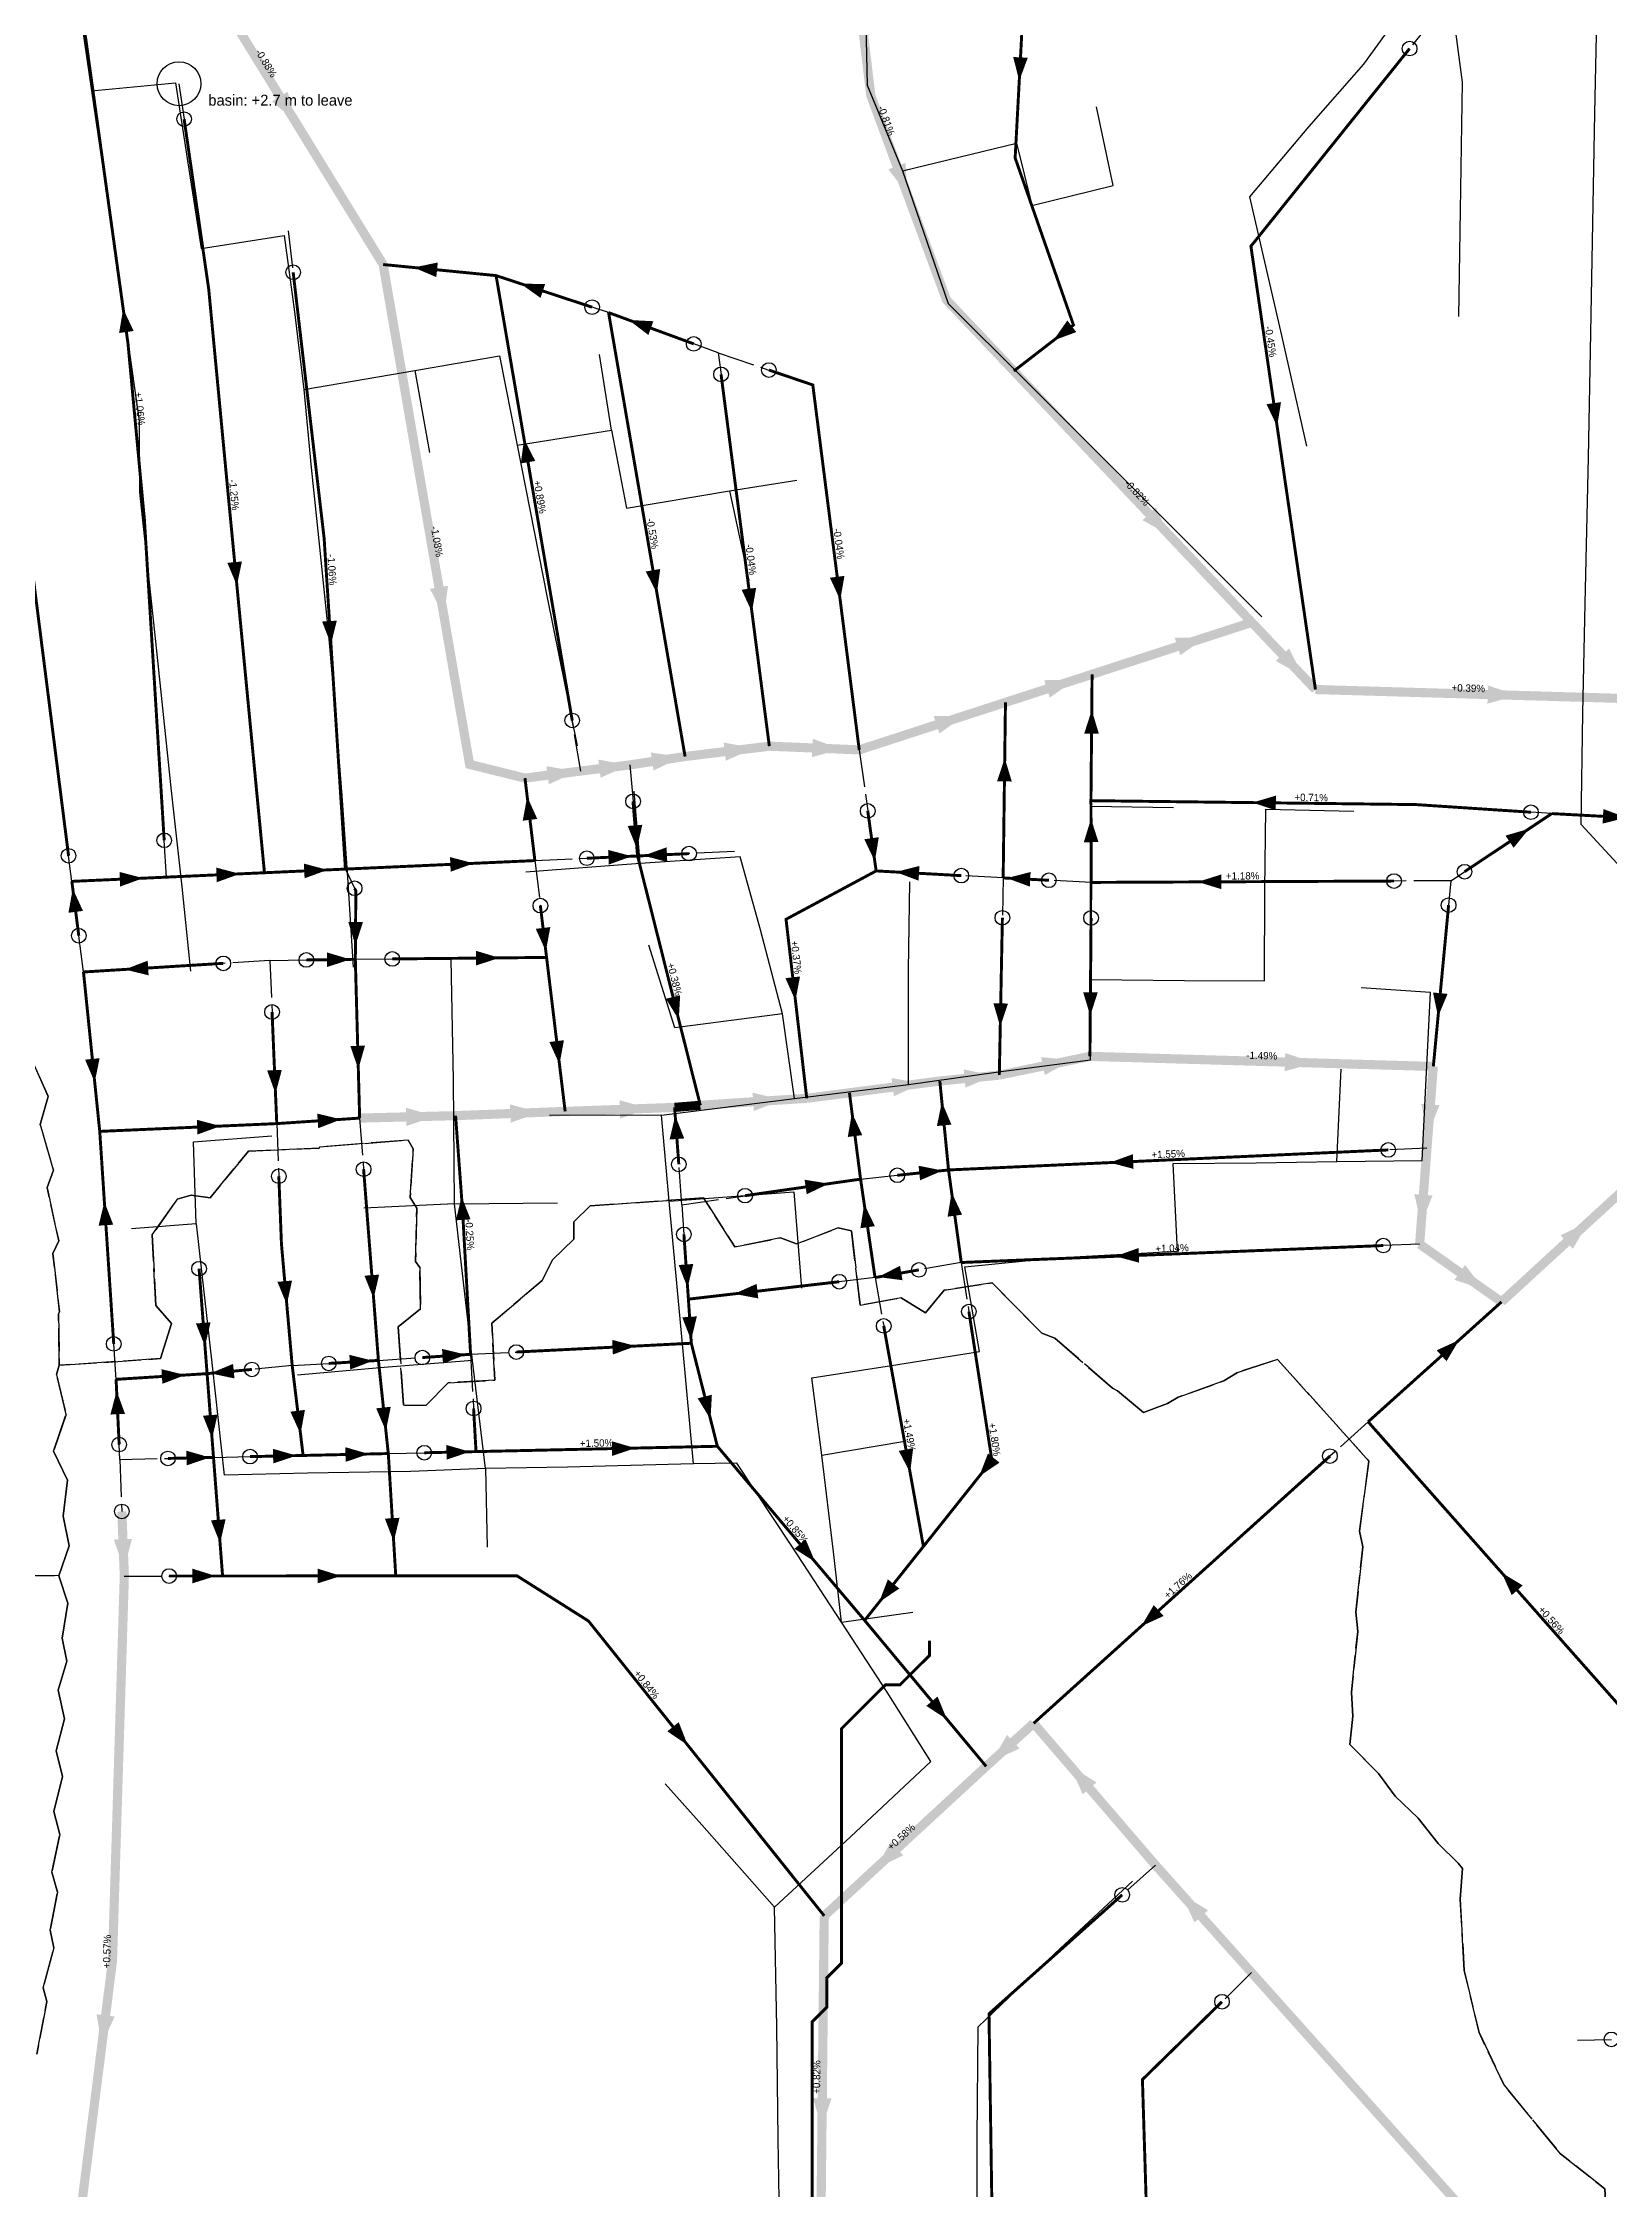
# Model space of a CAD drawing. Header units: metres. Extents: x 442821 to 452274, y 2561971 to 2571293.
# Drawn here: x 450330 to 450757, y 2569287 to 2569873 of the extents above; entities that cross this region are included whole.
import ezdxf
from ezdxf.enums import TextEntityAlignment as Align

# ---------------------------------------------------------------- set-up
doc = ezdxf.new("R2010")
doc.units = ezdxf.units.M
doc.header["$LTSCALE"] = 8
doc.linetypes.add('DASHDOT', pattern=[3.556, 2.54, -0.508, 0, -0.508])
doc.linetypes.add('DASHED', pattern=[1.524, 1.27, -0.254])
for name, color, linetype in [('A_ARROWS', 7, 'Continuous'), ('A_BASINS', 1, 'Continuous'), ('A_BRANCH', 7, 'Continuous'), ('A_BUILT_2006', 252, 'Continuous'), ('A_CATCHMENTS', 7, 'Continuous'), ('A_GRADIENT', 8, 'Continuous'), ('A_HEAD_GAP', 8, 'Continuous'), ('A_HEADS', 8, 'Continuous'), ('A_LATERAL', 7, 'Continuous'), ('A_STREAMS', 5, 'Continuous'), ('A_SUBMAIN', 7, 'Continuous')]:
    doc.layers.add(name, color=color, linetype=linetype)

msp = doc.modelspace()

# ---------------------------------------------------------------- linework, layer by layer
at = {"layer": 'A_ARROWS', "color": 1}
for points in [[(450596.46, 2569863.15), (450594.8, 2569869.65), (450598.79, 2569869.44)], [(450398.84, 2569852.03), (450392.53, 2569857.54), (450396.79, 2569860.16)], [(450565.86, 2569832.32), (450560.74, 2569838.96), (450565.43, 2569840.69)], [(450431.19, 2569812.16), (450437.75, 2569813.53), (450437.36, 2569809.54)], [(450460.35, 2569807.75), (450467.06, 2569807.65), (450465.81, 2569803.85)], [(450351.88, 2569800.89), (450354.74, 2569794.83), (450350.78, 2569794.28)], [(450489.91, 2569797.82), (450496.61, 2569797.49), (450495.23, 2569793.73)], [(450605.74, 2569792.2), (450609.58, 2569797.69), (450612.03, 2569794.53)], [(450666.85, 2569768.77), (450663.95, 2569774.82), (450667.91, 2569775.4)], [(450461.31, 2569765.31), (450464.36, 2569759.34), (450460.41, 2569758.66)], [(450637.4, 2569739.08), (450630.09, 2569743.17), (450633.72, 2569746.61)], [(450382.92, 2569725.33), (450380.32, 2569731.51), (450384.3, 2569731.89)], [(450497.58, 2569723.18), (450494.52, 2569729.15), (450498.46, 2569729.83)], [(450547.59, 2569721.35), (450544.79, 2569727.45), (450548.76, 2569727.95)], [(450439.45, 2569716.96), (450435.62, 2569724.41), (450440.55, 2569725.26)], [(450523.49, 2569718.09), (450520.69, 2569724.18), (450524.65, 2569724.69)], [(450408.6, 2569709.22), (450406.19, 2569715.48), (450410.19, 2569715.73)], [(450647.26, 2569711.13), (450640.42, 2569706.28), (450638.88, 2569711.04)], [(450673.8, 2569700.62), (450666.48, 2569704.71), (450670.11, 2569708.15)], [(450611.64, 2569699.56), (450604.81, 2569694.71), (450603.26, 2569699.47)], [(450732.32, 2569695.32), (450724.25, 2569693.06), (450724.39, 2569698.05)], [(450581.49, 2569689.77), (450574.66, 2569684.92), (450573.11, 2569689.67)], [(450616.25, 2569691.28), (450618.19, 2569684.86), (450614.19, 2569684.9)], [(450524.01, 2569680.93), (450516.38, 2569677.48), (450515.77, 2569682.44)], [(450547.97, 2569680.64), (450539.88, 2569678.47), (450540.08, 2569683.46)], [(450475.67, 2569674.52), (450468.05, 2569671.04), (450467.42, 2569676)], [(450489.82, 2569676.29), (450482.19, 2569672.82), (450481.57, 2569677.78)], [(450504.18, 2569678.47), (450496.65, 2569674.79), (450495.89, 2569679.74)], [(450592.5, 2569678.23), (450594.42, 2569671.8), (450590.42, 2569671.86)], [(450462.16, 2569667.7), (450464.91, 2569661.58), (450460.94, 2569661.1)], [(450660.1, 2569666.04), (450666.52, 2569667.96), (450666.47, 2569663.96)], [(450762.18, 2569661.95), (450755.68, 2569660.3), (450755.89, 2569664.29)], [(450492.11, 2569653.45), (450489.59, 2569659.66), (450493.58, 2569659.99)], [(450616.05, 2569661.64), (450618.09, 2569655.25), (450614.09, 2569655.23)], [(450735.62, 2569658.91), (450731.4, 2569653.7), (450729.18, 2569657.03)], [(450447.57, 2569649.46), (450441.27, 2569647.18), (450441.09, 2569651.17)], [(450490.74, 2569651.4), (450484.43, 2569649.12), (450484.25, 2569653.12)], [(450493.9, 2569651.55), (450500.21, 2569653.83), (450500.39, 2569649.84)], [(450557.04, 2569649.98), (450554.17, 2569656.04), (450558.13, 2569656.6)], [(450357.36, 2569645.41), (450351.06, 2569643.12), (450350.88, 2569647.12)], [(450383.74, 2569646.59), (450377.44, 2569644.31), (450377.26, 2569648.3)], [(450407.7, 2569647.67), (450401.4, 2569645.38), (450401.22, 2569649.38)], [(450562.7, 2569647.09), (450569.21, 2569648.74), (450568.98, 2569644.74)], [(450593.07, 2569645.42), (450599.56, 2569647.09), (450599.36, 2569643.1)], [(450645.19, 2569644.39), (450651.58, 2569646.42), (450651.6, 2569642.42)], [(450338.12, 2569642.57), (450340.92, 2569636.47), (450336.95, 2569635.96)], [(450415.28, 2569627.04), (450413.33, 2569633.45), (450417.33, 2569633.42)], [(450467.25, 2569625.46), (450464.5, 2569631.57), (450468.47, 2569632.05)], [(450352.31, 2569620.48), (450358.58, 2569622.88), (450358.83, 2569618.88)], [(450413.9, 2569623.23), (450407.53, 2569621.14), (450407.48, 2569625.14)], [(450454.6, 2569623.64), (450448.22, 2569621.58), (450448.18, 2569625.58)], [(450535.37, 2569611.97), (450532.65, 2569618.1), (450536.63, 2569618.56)], [(450503.53, 2569606.75), (450500.03, 2569612.47), (450503.91, 2569613.44)], [(450591.28, 2569604.81), (450589.41, 2569611.25), (450593.4, 2569611.17)], [(450615.84, 2569607.87), (450613.9, 2569614.28), (450617.89, 2569614.25)], [(450710.77, 2569607.63), (450709.38, 2569614.19), (450713.37, 2569613.81)], [(450416.06, 2569593.23), (450413.89, 2569599.58), (450417.89, 2569599.69)], [(450470.97, 2569594.57), (450468.22, 2569600.68), (450472.19, 2569601.16)], [(450344.12, 2569589.69), (450341.48, 2569595.85), (450345.46, 2569596.26)], [(450393.46, 2569586.58), (450391.19, 2569592.89), (450395.19, 2569593.06)], [(450589.5, 2569591.48), (450581.79, 2569588.2), (450581.3, 2569593.18)], [(450610.76, 2569595.71), (450603.43, 2569591.64), (450602.42, 2569596.54)], [(450676.99, 2569594.95), (450668.92, 2569592.68), (450669.06, 2569597.68)], [(450531.83, 2569584.86), (450524.01, 2569581.85), (450523.68, 2569586.84)], [(450569.87, 2569589.38), (450562.26, 2569585.86), (450561.61, 2569590.82)], [(450411.37, 2569579.55), (450405.12, 2569577.13), (450404.85, 2569581.13)], [(450437.14, 2569580.42), (450429.2, 2569577.72), (450429.08, 2569582.71)], [(450465.55, 2569581.45), (450457.65, 2569578.64), (450457.46, 2569583.64)], [(450495.44, 2569582.56), (450487.53, 2569579.77), (450487.35, 2569584.76)], [(450550.81, 2569581.34), (450553.61, 2569575.24), (450549.65, 2569574.73)], [(450575.34, 2569584.29), (450577.96, 2569578.11), (450573.98, 2569577.72)], [(450708.05, 2569575.62), (450706.18, 2569583.79), (450711.17, 2569583.4)], [(450378.48, 2569577.71), (450372.17, 2569575.43), (450372, 2569579.43)], [(450502.56, 2569580.57), (450505.02, 2569574.34), (450501.03, 2569574.04)], [(450621.17, 2569567.74), (450627.47, 2569570.03), (450627.65, 2569566.03)], [(450544.5, 2569561.99), (450538.45, 2569559.1), (450537.88, 2569563.06)], [(450575.55, 2569565.56), (450569.39, 2569562.91), (450568.98, 2569566.89)], [(450444.25, 2569558.5), (450446.69, 2569552.25), (450442.7, 2569551.98)], [(450578.01, 2569559.59), (450580.86, 2569553.52), (450576.9, 2569552.97)], [(450706.16, 2569550.98), (450704.28, 2569559.15), (450709.26, 2569558.77)], [(450346.76, 2569557.04), (450349.17, 2569550.78), (450345.18, 2569550.52)], [(450554.15, 2569556.43), (450557.06, 2569550.39), (450553.1, 2569549.81)], [(450751.77, 2569551.45), (450747.57, 2569544.2), (450744.19, 2569547.88)], [(450622.71, 2569542.16), (450629.02, 2569544.41), (450629.18, 2569540.41)], [(450723.23, 2569533.13), (450715.25, 2569535.71), (450718.14, 2569539.79)], [(450557.95, 2569536.49), (450563.91, 2569539.56), (450564.6, 2569535.62)], [(450445.43, 2569515.3), (450439.18, 2569512.88), (450438.91, 2569516.87)], [(450716.5, 2569519.27), (450713.08, 2569513.51), (450710.4, 2569516.48)], [(450728.14, 2569455.75), (450733.87, 2569452.28), (450730.88, 2569449.63)]]:
    msp.add_solid(points, dxfattribs=at)
at = {"layer": 'A_ARROWS', "color": 3}
for points in [[(450505.94, 2569533.54), (450503.5, 2569539.78), (450507.49, 2569540.06)], [(450396.55, 2569528.98), (450393.99, 2569535.18), (450397.98, 2569535.53)], [(450420.24, 2569530.62), (450417.75, 2569536.85), (450421.74, 2569537.15)], [(450518.65, 2569531.9), (450524.78, 2569534.62), (450525.24, 2569530.65)], [(450374.22, 2569517.58), (450371.74, 2569523.81), (450375.73, 2569524.12)], [(450506.9, 2569519.23), (450504.48, 2569525.49), (450508.47, 2569525.75)], [(450491.84, 2569517.65), (450485.55, 2569515.33), (450485.35, 2569519.33)], [(450368.85, 2569509.74), (450362.59, 2569507.34), (450362.33, 2569511.33)], [(450375.7, 2569510.19), (450381.88, 2569512.78), (450382.26, 2569508.8)], [(450420.12, 2569513.63), (450413.86, 2569511.25), (450413.62, 2569515.24)], [(450350.1, 2569505.42), (450352.39, 2569499.13), (450348.4, 2569498.94)], [(450376.15, 2569492.39), (450373.66, 2569498.62), (450377.65, 2569498.93)], [(450400.29, 2569493.61), (450397.53, 2569499.72), (450401.5, 2569500.21)], [(450423.59, 2569494.48), (450420.93, 2569500.64), (450424.91, 2569501.06)], [(450512.19, 2569497.65), (450508.69, 2569503.37), (450512.57, 2569504.34)], [(450375.57, 2569487.21), (450369.22, 2569485.07), (450369.13, 2569489.07)], [(450399.21, 2569487.73), (450392.85, 2569485.59), (450392.76, 2569489.59)], [(450418.95, 2569488.17), (450412.6, 2569486.03), (450412.51, 2569490.03)], [(450446.54, 2569488.78), (450440.18, 2569486.64), (450440.1, 2569490.64)], [(450491.71, 2569489.78), (450485.35, 2569487.64), (450485.26, 2569491.64)], [(450566.68, 2569483.08), (450563.58, 2569489.02), (450567.51, 2569489.73)], [(450585.52, 2569482.06), (450587.93, 2569488.31), (450591.07, 2569485.82)], [(450378.33, 2569463.82), (450375.85, 2569470.05), (450379.84, 2569470.35)], [(450425.72, 2569464.24), (450423.33, 2569470.51), (450427.32, 2569470.75)], [(450352.12, 2569456.9), (450349.32, 2569464.8), (450354.31, 2569464.99)], [(450540.76, 2569458.7), (450535.1, 2569462.29), (450538.15, 2569464.87)], [(450377.18, 2569454.86), (450370.78, 2569452.85), (450370.78, 2569456.85)], [(450411.38, 2569454.86), (450404.98, 2569452.86), (450404.98, 2569456.86)], [(450558.19, 2569447.68), (450560.6, 2569453.93), (450563.73, 2569451.44)], [(450629.77, 2569441.14), (450633.18, 2569446.91), (450635.86, 2569443.94)], [(450576.72, 2569415.73), (450571.09, 2569419.38), (450574.16, 2569421.93)], [(450505.96, 2569408.68), (450500.41, 2569412.43), (450503.53, 2569414.93)], [(450588.91, 2569404.21), (450593.15, 2569411.44), (450596.52, 2569407.74)], [(450610.43, 2569402.94), (450617.54, 2569398.49), (450613.75, 2569395.24)], [(450557.23, 2569374.98), (450561.42, 2569382.24), (450564.81, 2569378.57)], [(450640.81, 2569367.89), (450648, 2569363.59), (450644.27, 2569360.25)], [(450346.08, 2569326.93), (450344.6, 2569335.18), (450349.57, 2569334.56)], [(450542.6, 2569304.21), (450540.19, 2569312.23), (450545.19, 2569312.18)]]:
    msp.add_solid(points, dxfattribs=at)
at = {"layer": 'A_BASINS', "color": 1}
msp.add_circle((450367.12, 2569862.35), 6, dxfattribs=at)
at = {"layer": 'A_BRANCH', "color": 1, "const_width": 0.8}
for points in [[(450600.66, 2569942.07), (450595.34, 2569842.08), (450603.55, 2569818.55)], [(450336.98, 2569651.52), (450323.45, 2569758.24), (450316.05, 2569823.21), (450304.53, 2569891)], [(450363.08, 2569655.74), (450357.68, 2569743.34), (450353.2, 2569791.4), (450339.48, 2569890.45)], [(450479.88, 2569801.33), (450453.67, 2569809.95)], [(450474.45, 2569688.48), (450453.67, 2569809.95)], [(450507.61, 2569791.31), (450484.37, 2569799.85)], [(450555.11, 2569663.78), (450557.4, 2569647.39)], [(450736.13, 2569663.42), (450704.76, 2569665.5), (450616.03, 2569666.57)], [(450580.65, 2569646.1), (450557.4, 2569647.39)], [(450604.55, 2569644.84), (450592.07, 2569645.47)], [(450339.77, 2569629.7), (450337.87, 2569644.53)], [(450698.76, 2569644.63), (450616.14, 2569644.25)], [(450591.86, 2569634.59), (450591.02, 2569591.63)], [(450616.06, 2569634.54), (450615.75, 2569596.75)], [(450713.65, 2569638.04), (450709.48, 2569593.99)], [(450379.2, 2569622.15), (450341.05, 2569619.79)], [(450425.34, 2569623.35), (450467.45, 2569623.77)], [(450349.31, 2569518.23), (450345.49, 2569576.26)], [(450697.17, 2569571.2), (450577.16, 2569565.73)], [(450695.8, 2569545.09), (450580.64, 2569540.46)], [(450569.07, 2569538.44), (450557.1, 2569536.34)], [(450433.54, 2569514.51), (450446.71, 2569515.39)]]:
    msp.add_lwpolyline(points, dxfattribs=at)
at = {"layer": 'A_BRANCH', "color": 1, "linetype": 'DASHED', "const_width": 0.8}
for points in [[(450528.13, 2569784.16), (450540.11, 2569780.09), (450552.79, 2569680.44)], [(450491.04, 2569666.37), (450492.28, 2569651.47)], [(450478.44, 2569650.85), (450492.28, 2569651.47)], [(450415.05, 2569642.64), (450415.39, 2569641.93), (450415.25, 2569623.25)], [(450465.75, 2569637.91), (450467.45, 2569623.77)], [(450392.52, 2569608.87), (450393.81, 2569578.39)], [(450521.62, 2569558.71), (450553.15, 2569563.23)], [(450563.18, 2569564.28), (450577.16, 2569565.73)]]:
    msp.add_lwpolyline(points, dxfattribs=at)
at = {"layer": 'A_BRANCH', "color": 3, "linetype": 'DASHED', "const_width": 0.8}
for points in [[(450394.37, 2569564.02), (450395.08, 2569545.56), (450398.02, 2569512.29)], [(450417.51, 2569565.94), (450421.55, 2569513.72)], [(450547.32, 2569535.21), (450506.16, 2569530.45)], [(450387.02, 2569511.26), (450374.79, 2569510.11)], [(450408, 2569512.9), (450421.55, 2569513.72)], [(450350.79, 2569490.75), (450349.95, 2569508.55)], [(450651.8, 2569338.61), (450630.08, 2569317.34), (450635.19, 2569151.97)]]:
    msp.add_lwpolyline(points, dxfattribs=at)
at = {"layer": 'A_BRANCH', "color": 3, "const_width": 0.8}
for points in [[(450504.93, 2569548.13), (450506.16, 2569530.45)], [(450559.47, 2569523.16), (450570.3, 2569462.92)], [(450582.72, 2569527.04), (450589, 2569486.44), (450570.3, 2569462.92)], [(450459.19, 2569516.01), (450506.95, 2569518.41)], [(450447.53, 2569500.59), (450448.19, 2569488.82)], [(450364.12, 2569486.96), (450376.54, 2569487.23)], [(450386.51, 2569487.45), (450401, 2569487.77)], [(450434.06, 2569488.51), (450448.19, 2569488.82)], [(450681.27, 2569487.59), (450676.33, 2569483.16), (450600.39, 2569414.63)], [(450364.43, 2569454.85), (450379.02, 2569454.86)], [(450624.56, 2569367.79), (450588.2, 2569335.3), (450591, 2569150.89)]]:
    msp.add_lwpolyline(points, dxfattribs=at)
at = {"layer": 'A_BUILT_2006', "color": 252}
for points in [[(450553.92, 2569907.62), (450554.98, 2569861.94)], [(450712.63, 2569898.49), (450690.43, 2569867.72)], [(450712.63, 2569898.49), (450717.37, 2569862.77)], [(450339.94, 2569882.91), (450343.28, 2569860.39)], [(450753.6, 2569854.28), (450754.18, 2569884.27)], [(450343.28, 2569860.39), (450366.21, 2569862.63)], [(450366.21, 2569862.63), (450369.38, 2569841.91)], [(450554.98, 2569861.94), (450564.59, 2569838.56)], [(450690.43, 2569867.72), (450675.37, 2569850.53)], [(450717.37, 2569862.77), (450716.83, 2569827.78)], [(450343.28, 2569860.39), (450347.79, 2569829.25)], [(450622.09, 2569834.58), (450617.57, 2569856.08)], [(450675.37, 2569850.53), (450659.29, 2569831.42)], [(450753.02, 2569824.28), (450753.6, 2569854.28)], [(450564.59, 2569838.56), (450595.69, 2569846.09)], [(450595.69, 2569846.09), (450599.92, 2569829.22), (450599.94, 2569829.13)], [(450369.38, 2569841.91), (450373.15, 2569817.34)], [(450564.59, 2569838.56), (450577.1, 2569802.35)], [(450599.94, 2569829.13), (450622.09, 2569834.58)], [(450347.79, 2569829.25), (450352.94, 2569793.33)], [(450659.29, 2569831.42), (450668.02, 2569793.58)], [(450716.83, 2569827.78), (450716.39, 2569798.79)], [(450752.45, 2569794.29), (450753.02, 2569824.28)], [(450373.15, 2569817.34), (450395.85, 2569820.87)], [(450395.85, 2569820.87), (450398.69, 2569800.05)], [(450398.69, 2569800.05), (450401.21, 2569778.86)], [(450577.1, 2569802.35), (450598.31, 2569781.15)], [(450352.94, 2569793.33), (450356.26, 2569770.33)], [(450668.02, 2569793.58), (450674.88, 2569763.39)], [(450751.79, 2569760.29), (450752.45, 2569794.29)], [(450431.48, 2569784.07), (450454.61, 2569788.03), (450454.64, 2569788.04)], [(450454.64, 2569788.04), (450459.46, 2569763.68)], [(450485.21, 2569767.7), (450481.85, 2569788.41)], [(450401.21, 2569778.86), (450431.48, 2569784.07)], [(450431.48, 2569784.07), (450435.49, 2569761.64)], [(450598.31, 2569781.15), (450619.53, 2569759.94)], [(450401.21, 2569778.86), (450403.22, 2569757.53)], [(450356.26, 2569770.33), (450356.36, 2569750.77)], [(450459.46, 2569763.68), (450485.21, 2569767.7)], [(450459.46, 2569763.68), (450467.63, 2569722.03)], [(450485.21, 2569767.7), (450489.25, 2569746.44)], [(450403.22, 2569757.53), (450405.46, 2569735.81)], [(450619.53, 2569759.94), (450640.75, 2569738.73)], [(450750.91, 2569720.42), (450751.79, 2569760.29)], [(450356.36, 2569750.77), (450360.86, 2569708.32)], [(450489.25, 2569746.44), (450517.4, 2569751.14)], [(450517.4, 2569751.14), (450535.78, 2569754.05)], [(450517.4, 2569751.14), (450517.4, 2569751.14), (450522.69, 2569726.71)], [(450405.46, 2569735.81), (450407.92, 2569711.83)], [(450640.75, 2569738.73), (450662.67, 2569716.81)], [(450467.63, 2569722.03), (450475.76, 2569681.57)], [(450750.3, 2569690.44), (450750.91, 2569720.42)], [(450407.92, 2569711.83), (450410.05, 2569687.58)], [(450360.86, 2569708.32), (450365.02, 2569669.22)], [(450410.05, 2569687.58), (450411.59, 2569667.98)], [(450615.98, 2569665.04), (450616, 2569687.11)], [(450749.86, 2569660.07), (450750.3, 2569690.44)], [(450365.02, 2569669.22), (450367.91, 2569643.02)], [(450492.99, 2569649.41), (450491.37, 2569669.2)], [(450411.59, 2569667.98), (450413.22, 2569644.27)], [(450615.94, 2569643.46), (450615.98, 2569665.04)], [(450615.98, 2569665.04), (450638.52, 2569664.69)], [(450663.46, 2569642.24), (450663.75, 2569664.21)], [(450663.75, 2569664.21), (450687.77, 2569663.75)], [(450773.9, 2569633.92), (450749.86, 2569660.07)], [(450520.3, 2569651.23), (450492.99, 2569649.41)], [(450525.81, 2569631.31), (450520.3, 2569651.23)], [(450492.99, 2569649.41), (450461.79, 2569647.04)], [(450367.91, 2569643.02), (450370.22, 2569620.03)], [(450413.22, 2569644.27), (450414.67, 2569621.15)], [(450566.23, 2569620.26), (450566.57, 2569644.38)], [(450615.93, 2569617.7), (450615.94, 2569643.46)], [(450663.44, 2569617.35), (450663.46, 2569642.24)], [(450531.83, 2569608.4), (450525.81, 2569631.31)], [(450442, 2569590.34), (450441.45, 2569623.21)], [(450502.41, 2569604.57), (450495.33, 2569627.14)], [(450566.25, 2569589.04), (450566.23, 2569620.26)], [(450615.91, 2569595.8), (450615.93, 2569617.7)], [(450615.93, 2569617.7), (450641.59, 2569617.46)], [(450641.59, 2569617.46), (450663.44, 2569617.35)], [(450708.7, 2569614.2), (450689.76, 2569615.48)], [(450707.6, 2569592.39), (450708.7, 2569614.2)], [(450531.83, 2569608.4), (450502.41, 2569604.57)], [(450535.15, 2569585.22), (450531.83, 2569608.4)], [(450566.25, 2569589.04), (450590.8, 2569592.55)], [(450590.8, 2569592.55), (450615.91, 2569595.8)], [(450683.18, 2569568.01), (450684.28, 2569593.29)], [(450706.4, 2569568.32), (450707.6, 2569592.39)], [(450442.36, 2569556.47), (450442, 2569590.34)], [(450535.15, 2569585.22), (450566.25, 2569589.04)], [(450498.78, 2569580.73), (450468.29, 2569580.64)], [(450498.78, 2569580.73), (450535.15, 2569585.22)], [(450500.91, 2569557.18), (450498.78, 2569580.73)], [(450371.05, 2569573.45), (450392.49, 2569575.02)], [(450371.85, 2569551.06), (450371.05, 2569573.45)], [(450638.51, 2569567.5), (450661.1, 2569567.65)], [(450639.61, 2569543.52), (450638.51, 2569567.5)], [(450661.1, 2569567.65), (450683.18, 2569568.01)], [(450683.18, 2569568.01), (450706.4, 2569568.32)], [(450500.91, 2569557.18), (450534.96, 2569559.78)], [(450534.96, 2569559.78), (450537.06, 2569533.47)], [(450442.36, 2569556.47), (450417.57, 2569555.28)], [(450442.36, 2569556.47), (450470.46, 2569556.72)], [(450447.2, 2569513.71), (450442.36, 2569556.47)], [(450504.66, 2569517.21), (450500.91, 2569557.18)], [(450371.85, 2569551.06), (450354.19, 2569549.68)], [(450376.31, 2569512.2), (450371.86, 2569551.06), (450371.85, 2569551.06)], [(450581.64, 2569539.3), (450606.41, 2569541.78)], [(450606.41, 2569541.78), (450639.61, 2569543.52)], [(450585.6, 2569516.12), (450581.64, 2569539.3)], [(450507.54, 2569485.44), (450504.66, 2569517.21)], [(450379.57, 2569482.38), (450376.31, 2569512.2)], [(450421.92, 2569511.69), (450399.51, 2569509.67)], [(450447.2, 2569513.71), (450421.92, 2569511.69)], [(450450.8, 2569484.24), (450447.2, 2569513.71)], [(450539.84, 2569508.96), (450561.58, 2569512.35)], [(450561.58, 2569512.35), (450585.6, 2569516.12)], [(450542.6, 2569487.89), (450539.84, 2569508.96)], [(450542.6, 2569487.89), (450564.71, 2569491.55)], [(450545.72, 2569461.42), (450542.6, 2569487.89)], [(450402.22, 2569482.9), (450379.57, 2569482.38)], [(450430.44, 2569483.38), (450402.22, 2569482.9)], [(450450.8, 2569484.24), (450430.44, 2569483.38)], [(450473.18, 2569484.57), (450450.8, 2569484.24)], [(450450.8, 2569484.24), (450451.2, 2569462.69)], [(450507.54, 2569485.44), (450473.18, 2569484.57)], [(450519.39, 2569485.66), (450507.54, 2569485.44)], [(450534.39, 2569462.96), (450519.39, 2569485.66)], [(450547.95, 2569442.21), (450534.39, 2569462.96)], [(450547.95, 2569442.21), (450545.72, 2569461.42)], [(450547.95, 2569442.21), (450567.4, 2569444.99)], [(450560.38, 2569423.14), (450547.95, 2569442.21)], [(450572.34, 2569404.17), (450560.38, 2569423.14)], [(450550.4, 2569383.59), (450572.34, 2569404.17)], [(450509.8, 2569386.89), (450499.86, 2569398.12)], [(450529.69, 2569364.43), (450509.8, 2569386.89)], [(450529.69, 2569364.43), (450550.4, 2569383.59)], [(450606.15, 2569351.75), (450627.39, 2569371.51)], [(450530.31, 2569331.72), (450529.69, 2569364.43)], [(450585.28, 2569331.73), (450606.15, 2569351.75)], [(450530.66, 2569301.06), (450530.31, 2569331.72)], [(450584.98, 2569301.37), (450585.28, 2569331.73)], [(450531.1, 2569273.72), (450530.66, 2569301.06)], [(450585.03, 2569263.02), (450584.98, 2569301.37)]]:
    msp.add_lwpolyline(points, dxfattribs=at)
at = {"layer": 'A_CATCHMENTS', "color": 2, "linetype": 'DASHED'}
msp.add_lwpolyline([(450327.18, 2569595.32), (450331.44, 2569585.82), (450329.26, 2569578.17), (450332.84, 2569565.71), (450331.11, 2569560.98), (450334.29, 2569546.38), (450332.73, 2569542.88), (450334.52, 2569526.97), (450334.23, 2569526.42), (450334.44, 2569512.39), (450333.69, 2569509.91), (450336.31, 2569498.99), (450332.89, 2569488.96), (450336.68, 2569481.03), (450335.52, 2569471.17), (450337.19, 2569463.1), (450334.3, 2569454.88), (450322.87, 2569455.04)], dxfattribs=at)
at = {"layer": 'A_CATCHMENTS', "color": 1, "linetype": 'DASHED'}
msp.add_lwpolyline([(450757.19, 2569271.99), (450756.3, 2569287.5), (450744.2, 2569297.09), (450728.82, 2569315.78), (450721.95, 2569330.16), (450717.94, 2569347.1), (450716.78, 2569366.59), (450717.43, 2569374.96), (450716.28, 2569376.44), (450710.83, 2569381.8), (450705.38, 2569388.69), (450699.09, 2569394.77), (450694.48, 2569400.93), (450686.72, 2569408.84), (450687.47, 2569416.62), (450687.15, 2569423), (450688.83, 2569439.71), (450688.3, 2569444.96), (450690.25, 2569462.86), (450689.29, 2569467.06), (450691.92, 2569486.22), (450666.94, 2569514), (450656, 2569510.42), (450652.31, 2569508.11), (450639.79, 2569503.69), (450636.89, 2569501.93), (450630.41, 2569499.52), (450623.25, 2569505.44), (450621.93, 2569506.11), (450606.19, 2569519.8), (450602.61, 2569521.12), (450589.11, 2569534.9), (450576.01, 2569532.87), (450570.83, 2569526.68), (450564.24, 2569530.82), (450553.02, 2569528.8), (450550.67, 2569549.13), (450547.02, 2569549.89), (450535.7, 2569545.52), (450531.32, 2569547.18), (450518.79, 2569544.7), (450510.29, 2569558.13), (450479.36, 2569555.89), (450474.9, 2569551.59), (450474.91, 2569546.85), (450469.04, 2569541.16), (450466.2, 2569535.56), (450452.54, 2569523.89), (450453.32, 2569508.33), (450440.61, 2569507.62), (450434.54, 2569501.52), (450428.87, 2569501.41), (450428.38, 2569501.58), (450426.96, 2569522.89), (450433.08, 2569527.8), (450432.83, 2569539.14), (450431.71, 2569540.77), (450432.02, 2569555.32), (450430.22, 2569558.17), (450431.07, 2569571.52), (450429.68, 2569573.9), (450405.59, 2569572.04), (450405.38, 2569571.64), (450386.07, 2569570.89), (450375.63, 2569558.16), (450370.46, 2569558.84), (450366.63, 2569557.73), (450359.84, 2569548.06), (450360.78, 2569528.7), (450365.12, 2569523.78), (450362.07, 2569514.21), (450334.44, 2569512.39), (450334.23, 2569526.42), (450334.52, 2569526.97), (450332.73, 2569542.88), (450334.29, 2569546.38), (450331.11, 2569560.98), (450332.84, 2569565.71), (450329.26, 2569578.17), (450331.44, 2569585.82), (450327.18, 2569595.32)], dxfattribs=at)
at = {"layer": 'A_CATCHMENTS', "color": 3, "linetype": 'DASHED'}
msp.add_lwpolyline([(450328.33, 2569324.27), (450331.07, 2569338.64), (450330.05, 2569342.44), (450332.93, 2569353.29), (450331.95, 2569358.11), (450333.95, 2569368.54), (450332.38, 2569374.02), (450334.63, 2569384.31), (450332.96, 2569390.58), (450335.28, 2569400.09), (450333.56, 2569407.14), (450335.91, 2569415.86), (450334.17, 2569423.7), (450336.53, 2569431.64), (450335.27, 2569437.92), (450336.79, 2569447.43), (450334.3, 2569454.88), (450337.19, 2569463.1), (450335.52, 2569471.17), (450336.68, 2569481.03), (450332.89, 2569488.96), (450336.31, 2569498.99), (450333.69, 2569509.91), (450334.44, 2569512.39), (450362.07, 2569514.21), (450365.12, 2569523.78), (450360.78, 2569528.7), (450359.84, 2569548.06), (450366.63, 2569557.73), (450370.46, 2569558.84), (450375.63, 2569558.16), (450386.07, 2569570.89), (450405.38, 2569571.64), (450405.59, 2569572.04), (450429.68, 2569573.9), (450431.07, 2569571.52), (450430.22, 2569558.17), (450432.02, 2569555.32), (450431.71, 2569540.77), (450432.83, 2569539.14), (450433.08, 2569527.8), (450426.96, 2569522.89), (450428.38, 2569501.58), (450428.87, 2569501.41), (450434.54, 2569501.52), (450440.61, 2569507.62), (450453.32, 2569508.33), (450452.54, 2569523.89), (450466.2, 2569535.56), (450469.04, 2569541.16), (450474.91, 2569546.85), (450474.9, 2569551.59), (450479.36, 2569555.89), (450510.29, 2569558.13), (450518.79, 2569544.7), (450531.32, 2569547.18), (450535.7, 2569545.52), (450547.02, 2569549.89), (450550.67, 2569549.13), (450553.02, 2569528.8), (450564.24, 2569530.82), (450570.83, 2569526.68), (450576.01, 2569532.87), (450589.11, 2569534.9), (450602.61, 2569521.12), (450606.19, 2569519.8), (450621.93, 2569506.11), (450623.25, 2569505.44), (450630.41, 2569499.52), (450636.89, 2569501.93), (450639.79, 2569503.69), (450652.31, 2569508.11), (450656, 2569510.42), (450666.94, 2569514), (450691.92, 2569486.22), (450689.29, 2569467.06), (450690.25, 2569462.86), (450688.3, 2569444.96), (450688.83, 2569439.71), (450687.15, 2569423), (450687.47, 2569416.62), (450686.72, 2569408.84), (450694.48, 2569400.93), (450699.09, 2569394.77), (450705.38, 2569388.69), (450710.83, 2569381.8), (450716.28, 2569376.44), (450717.43, 2569374.96), (450716.78, 2569366.59), (450717.94, 2569347.1), (450721.95, 2569330.16), (450728.82, 2569315.78), (450744.2, 2569297.09), (450756.3, 2569287.5), (450757.19, 2569271.99)], dxfattribs=at)
at = {"layer": 'A_CATCHMENTS', "color": 4, "linetype": 'DASHED'}
msp.add_lwpolyline([(450322.87, 2569455.04), (450334.3, 2569454.88), (450336.79, 2569447.43), (450335.27, 2569437.92), (450336.53, 2569431.64), (450334.17, 2569423.7), (450335.91, 2569415.86), (450333.56, 2569407.14), (450335.28, 2569400.09), (450332.96, 2569390.58), (450334.63, 2569384.31), (450332.38, 2569374.02), (450333.95, 2569368.54), (450331.95, 2569358.11), (450332.93, 2569353.29), (450330.05, 2569342.44), (450331.07, 2569338.64), (450328.33, 2569324.27)], dxfattribs=at)
at = {"layer": 'A_HEAD_GAP', "color": 8, "linetype": 'DASHED'}
for points in [[(450710.16, 2569880.87), (450703, 2569871.95)], [(450367.12, 2569862.35), (450368.52, 2569852.68)], [(450396.96, 2569822.17), (450398.28, 2569810.85)], [(450484.37, 2569799.85), (450479.88, 2569801.33)], [(450514.31, 2569788.85), (450507.61, 2569791.31)], [(450514.31, 2569788.85), (450528.13, 2569784.16)], [(450514.31, 2569788.85), (450515.07, 2569782.97)], [(450476.82, 2569674.67), (450474.45, 2569688.48)], [(450552.79, 2569680.44), (450555.11, 2569663.78)], [(450490.21, 2569676.34), (450491.04, 2569666.37)], [(450741.81, 2569663.04), (450736.13, 2569663.42)], [(450337.87, 2569644.53), (450336.98, 2569651.52)], [(450363.7, 2569645.69), (450363.08, 2569655.74)], [(450518.7, 2569652.66), (450506.33, 2569652.11)], [(450412.55, 2569647.89), (450415.05, 2569642.64)], [(450464.26, 2569650.21), (450478.44, 2569650.85)], [(450464.26, 2569650.21), (450465.75, 2569637.91)], [(450592.07, 2569645.47), (450580.65, 2569646.1)], [(450592.07, 2569645.47), (450591.86, 2569634.59)], [(450714.28, 2569644.7), (450718, 2569647.18)], [(450616.14, 2569644.25), (450604.55, 2569644.84)], [(450616.14, 2569644.25), (450616.06, 2569634.54)], [(450714.28, 2569644.7), (450698.76, 2569644.63)], [(450714.28, 2569644.7), (450713.65, 2569638.04)], [(450341.05, 2569619.79), (450339.77, 2569629.7)], [(450391.92, 2569622.94), (450379.2, 2569622.15)], [(450391.92, 2569622.94), (450401.88, 2569623.07)], [(450391.92, 2569622.94), (450392.52, 2569608.87)], [(450415.25, 2569623.25), (450425.34, 2569623.35)], [(450393.81, 2569578.39), (450394.37, 2569564.02)], [(450416.43, 2569579.89), (450417.51, 2569565.94)], [(450707.74, 2569571.68), (450697.17, 2569571.2)], [(450504.36, 2569556.23), (450503.54, 2569567.25)], [(450553.15, 2569563.23), (450563.18, 2569564.28)], [(450504.36, 2569556.23), (450521.62, 2569558.71)], [(450504.36, 2569556.23), (450504.93, 2569548.13)], [(450705.74, 2569545.49), (450695.8, 2569545.09)], [(450580.64, 2569540.46), (450569.07, 2569538.44)], [(450580.64, 2569540.46), (450582.72, 2569527.04)], [(450557.1, 2569536.34), (450547.32, 2569535.21)], [(450557.1, 2569536.34), (450559.47, 2569523.16)], [(450349.95, 2569508.55), (450349.31, 2569518.23)], [(450398.02, 2569512.29), (450387.02, 2569511.26)], [(450398.02, 2569512.29), (450408, 2569512.9)], [(450421.55, 2569513.72), (450433.54, 2569514.51)], [(450446.71, 2569515.39), (450459.19, 2569516.01)], [(450446.71, 2569515.39), (450447.53, 2569500.59)], [(450691.68, 2569496.96), (450681.27, 2569487.59)], [(450350.98, 2569486.67), (450350.79, 2569490.75)], [(450350.98, 2569486.67), (450364.12, 2569486.96)], [(450376.54, 2569487.23), (450386.51, 2569487.45)], [(450424.25, 2569488.29), (450434.06, 2569488.51)], [(450350.98, 2569486.67), (450351.52, 2569472.48)], [(450352.2, 2569454.85), (450364.43, 2569454.85)], [(450633.64, 2569375.91), (450624.56, 2569367.79)], [(450659.88, 2569346.54), (450651.8, 2569338.61)], [(450748.82, 2569328.09), (450758.1, 2569328.33)]]:
    msp.add_lwpolyline(points, dxfattribs=at)
at = {"layer": 'A_HEADS', "color": 1}
for centre in [(450703, 2569871.95), (450368.52, 2569852.68), (450398.28, 2569810.85), (450479.88, 2569801.33), (450507.61, 2569791.31), (450528.13, 2569784.16), (450515.07, 2569782.97), (450474.45, 2569688.48), (450491.04, 2569666.37), (450555.11, 2569663.78), (450736.13, 2569663.42), (450363.08, 2569655.74), (450336.98, 2569651.52), (450478.44, 2569650.85), (450506.33, 2569652.11), (450580.65, 2569646.1), (450604.55, 2569644.84), (450698.76, 2569644.63), (450718, 2569647.18), (450415.05, 2569642.64), (450465.75, 2569637.91), (450713.65, 2569638.04), (450591.86, 2569634.59), (450616.06, 2569634.54), (450339.77, 2569629.7), (450379.2, 2569622.15), (450401.88, 2569623.07), (450425.34, 2569623.35), (450392.52, 2569608.87), (450503.54, 2569567.25), (450697.17, 2569571.2), (450563.18, 2569564.28), (450521.62, 2569558.71), (450695.8, 2569545.09), (450569.07, 2569538.44), (450349.31, 2569518.23), (450433.54, 2569514.51), (450758.1, 2569328.33)]:
    msp.add_circle(centre, 2, dxfattribs=at)
at = {"layer": 'A_HEADS', "color": 3}
for centre in [(450394.37, 2569564.02), (450417.51, 2569565.94), (450504.93, 2569548.13), (450372.6, 2569538.77), (450547.32, 2569535.21), (450582.72, 2569527.04), (450559.47, 2569523.16), (450459.19, 2569516.01), (450387.02, 2569511.26), (450408, 2569512.9), (450447.53, 2569500.59), (450350.79, 2569490.75), (450364.12, 2569486.96), (450386.51, 2569487.45), (450434.06, 2569488.51), (450681.27, 2569487.59), (450351.52, 2569472.48), (450364.43, 2569454.85), (450624.56, 2569367.79), (450651.8, 2569338.61)]:
    msp.add_circle(centre, 2, dxfattribs=at)
at = {"layer": 'A_LATERAL', "color": 1, "linetype": 'DASHDOT', "const_width": 0.8}
for points in [[(450703, 2569871.95), (450659.69, 2569817.97), (450677.3, 2569696.92)], [(450368.52, 2569852.68), (450375.23, 2569806.29), (450380.9, 2569746.44), (450390.45, 2569646.89)], [(450603.55, 2569818.55), (450611.26, 2569796.46), (450594.99, 2569783.89)], [(450398.28, 2569810.85), (450406.73, 2569738.26), (450412.55, 2569647.89)], [(450484.37, 2569799.85), (450505.25, 2569678.63)], [(450464.26, 2569650.21), (450461.55, 2569672.73)], [(450506.33, 2569652.11), (450492.28, 2569651.47)], [(450337.87, 2569644.53), (450363.7, 2569645.69)], [(450363.7, 2569645.69), (450390.45, 2569646.89)], [(450341.05, 2569619.79), (450345.49, 2569576.26)], [(450553.15, 2569563.23), (450550.11, 2569586.8)], [(450446.71, 2569515.39), (450444.51, 2569554.79), (450442.61, 2569580.56)], [(450503.54, 2569567.25), (450502.39, 2569582.81)], [(450345.49, 2569576.26), (450393.81, 2569578.39)], [(450557.1, 2569536.34), (450553.15, 2569563.23)], [(450691.68, 2569496.96), (450728.09, 2569529.7)]]:
    msp.add_lwpolyline(points, dxfattribs=at)
at = {"layer": 'A_LATERAL', "color": 1, "const_width": 0.8}
for points in [[(450453.67, 2569809.95), (450422.84, 2569812.98)], [(450718, 2569647.18), (450741.81, 2569663.04)], [(450741.81, 2569663.04), (450769.1, 2569661.58)], [(450412.55, 2569647.89), (450464.26, 2569650.21)], [(450580.64, 2569540.46), (450577.16, 2569565.73)], [(450789.45, 2569386.45), (450691.68, 2569496.96)]]:
    msp.add_lwpolyline(points, dxfattribs=at)
at = {"layer": 'A_LATERAL', "color": 1, "linetype": 'DASHED', "const_width": 0.8}
for points in [[(450515.07, 2569782.97), (450528.25, 2569681.45)], [(450616.03, 2569666.57), (450616.34, 2569701.09)], [(450592.07, 2569645.47), (450592.7, 2569693.41)], [(450616.14, 2569644.25), (450616.03, 2569666.57)], [(450492.28, 2569651.47), (450509.41, 2569583.39)], [(450390.45, 2569646.89), (450412.55, 2569647.89)], [(450557.4, 2569647.39), (450532.81, 2569634.18), (450538.46, 2569585.3)], [(450401.88, 2569623.07), (450415.25, 2569623.25)], [(450415.25, 2569623.25), (450416.43, 2569579.89)], [(450467.45, 2569623.77), (450472.52, 2569581.72)], [(450577.16, 2569565.73), (450574.78, 2569590.02)], [(450393.81, 2569578.39), (450416.43, 2569579.89)]]:
    msp.add_lwpolyline(points, dxfattribs=at)
at = {"layer": 'A_LATERAL', "color": 3, "linetype": 'DASHDOT', "const_width": 0.8}
msp.add_lwpolyline([(450372.6, 2569538.77), (450374.79, 2569510.11)], dxfattribs=at)
at = {"layer": 'A_LATERAL', "color": 3, "linetype": 'DASHED', "const_width": 0.8}
for points in [[(450506.16, 2569530.45), (450506.95, 2569518.41)], [(450349.95, 2569508.55), (450374.79, 2569510.11)], [(450401, 2569487.77), (450424.25, 2569488.29)], [(450570.3, 2569462.92), (450554.26, 2569442.73)], [(450554.26, 2569442.73), (450587.43, 2569402.86)]]:
    msp.add_lwpolyline(points, dxfattribs=at)
at = {"layer": 'A_LATERAL', "color": 3, "const_width": 0.8}
for points in [[(450506.95, 2569518.41), (450514.06, 2569490.28)], [(450374.79, 2569510.11), (450376.54, 2569487.23)], [(450398.02, 2569512.29), (450401, 2569487.77)], [(450421.55, 2569513.72), (450424.25, 2569488.29)], [(450376.54, 2569487.23), (450379.02, 2569454.86)], [(450424.25, 2569488.29), (450426.29, 2569454.87)], [(450448.19, 2569488.82), (450514.06, 2569490.28)], [(450514.06, 2569490.28), (450554.26, 2569442.73)], [(450379.02, 2569454.86), (450426.29, 2569454.87)], [(450426.29, 2569454.87), (450459.41, 2569454.88), (450478.89, 2569442.56), (450543.23, 2569362.05)]]:
    msp.add_lwpolyline(points, dxfattribs=at)
at = {"layer": 'A_STREAMS', "color": 5, "const_width": 0.8}
msp.add_lwpolyline([(450571.97, 2569437.17), (450571.97, 2569433.17), (450567.97, 2569429.17), (450563.97, 2569425.17), (450559.97, 2569425.17), (450555.97, 2569421.17), (450551.97, 2569417.17), (450547.96, 2569413.16), (450547.96, 2569409.16), (450547.96, 2569405.16), (450547.96, 2569401.16), (450547.96, 2569397.16), (450547.96, 2569393.16), (450547.96, 2569389.16), (450547.96, 2569385.16), (450547.96, 2569381.15), (450547.96, 2569377.15), (450547.96, 2569373.15), (450547.96, 2569369.15), (450547.96, 2569365.15), (450547.96, 2569361.15), (450547.96, 2569357.15), (450547.96, 2569353.14), (450547.96, 2569349.14), (450543.96, 2569345.14), (450543.96, 2569341.14), (450543.96, 2569337.14), (450539.96, 2569333.14), (450539.96, 2569329.14), (450539.96, 2569325.13), (450539.96, 2569321.13), (450539.96, 2569317.13), (450539.96, 2569313.13), (450539.96, 2569309.13), (450539.96, 2569305.13), (450539.96, 2569301.13), (450539.96, 2569297.12), (450539.96, 2569293.12), (450539.96, 2569289.12), (450539.96, 2569285.12)], dxfattribs=at)
at = {"layer": 'A_SUBMAIN', "color": 1, "linetype": 'DASHDOT', "const_width": 2.5}
for points in [[(450530.25, 2569911.5), (450549.91, 2569909.43), (450555.95, 2569859.1), (450576.6, 2569803.32), (450594.99, 2569783.89)], [(450339.48, 2569890.45), (450374.81, 2569891.16), (450422.84, 2569812.98)], [(450422.84, 2569812.98), (450446.44, 2569676.49), (450461.55, 2569672.73)], [(450594.99, 2569783.89), (450659.94, 2569715.26)], [(450616.34, 2569701.09), (450659.94, 2569715.26)], [(450659.94, 2569715.26), (450677.3, 2569696.92)], [(450592.7, 2569693.41), (450616.34, 2569701.09)], [(450552.79, 2569680.44), (450592.7, 2569693.41)], [(450591.02, 2569591.63), (450615.75, 2569596.75)], [(450615.75, 2569596.75), (450709.48, 2569593.99)], [(450705.74, 2569545.49), (450728.09, 2569529.7)]]:
    msp.add_lwpolyline(points, dxfattribs=at)
at = {"layer": 'A_SUBMAIN', "color": 1, "linetype": 'DASHED', "const_width": 2.5}
for points in [[(450677.3, 2569696.92), (450760.66, 2569694.5)], [(450505.25, 2569678.63), (450528.25, 2569681.45)], [(450528.25, 2569681.45), (450552.79, 2569680.44)], [(450461.55, 2569672.73), (450476.82, 2569674.67)], [(450476.82, 2569674.67), (450490.21, 2569676.34)], [(450490.21, 2569676.34), (450505.25, 2569678.63)], [(450574.78, 2569590.02), (450591.02, 2569591.63)], [(450509.41, 2569583.39), (450538.46, 2569585.3)], [(450538.46, 2569585.3), (450550.11, 2569586.8)], [(450550.11, 2569586.8), (450574.78, 2569590.02)], [(450502.39, 2569582.81), (450509.41, 2569583.39)], [(450728.09, 2569529.7), (450761.43, 2569560.32)]]:
    msp.add_lwpolyline(points, dxfattribs=at)
at = {"layer": 'A_SUBMAIN', "color": 1, "const_width": 2.5}
for points in [[(450709.48, 2569593.99), (450707.74, 2569571.68)], [(450416.43, 2569579.89), (450442.61, 2569580.56)], [(450442.61, 2569580.56), (450472.52, 2569581.72)], [(450472.52, 2569581.72), (450502.39, 2569582.81)], [(450707.74, 2569571.68), (450705.74, 2569545.49)]]:
    msp.add_lwpolyline(points, dxfattribs=at)
at = {"layer": 'A_SUBMAIN', "color": 3, "linetype": 'DASHED', "const_width": 2.5}
for points in [[(450351.52, 2569472.48), (450352.2, 2569454.85)], [(450721.19, 2569154.06), (450716.74, 2569282.9), (450659.88, 2569346.54)]]:
    msp.add_lwpolyline(points, dxfattribs=at)
at = {"layer": 'A_SUBMAIN', "color": 3, "const_width": 2.5}
for points in [[(450352.2, 2569454.85), (450348.96, 2569349.7), (450336.43, 2569250.44)], [(450600.39, 2569414.63), (450587.43, 2569402.86)], [(450633.64, 2569375.91), (450600.39, 2569414.63)], [(450587.43, 2569402.86), (450543.23, 2569362.05)], [(450543.23, 2569362.05), (450542.28, 2569273.98)]]:
    msp.add_lwpolyline(points, dxfattribs=at)
at = {"layer": 'A_SUBMAIN', "color": 3, "linetype": 'DASHDOT', "const_width": 2.5}
msp.add_lwpolyline([(450659.88, 2569346.54), (450633.64, 2569375.91)], dxfattribs=at)

# ---------------------------------------------------------------- texts
at = {"layer": 'A_BASINS', "color": 1}
msp.add_text('basin: +2.7 m to leave', height=3, dxfattribs=at).set_placement((450375.12, 2569856.35))
at = {"layer": 'A_GRADIENT', "color": 1}
for s, rotation, p in [('-0.88%', -58.43336, (450389.57, 2569867.12)), ('-0.81%', -69.68539, (450558.69, 2569851.71)), ('-0.45%', -81.72333, (450663.52, 2569791.69)), ('+1.06%', 275.32464, (450354.87, 2569773.46)), ('-1.25%', -84.58631, (450380.57, 2569749.92)), ('+0.89%', 279.71186, (450464.06, 2569749.22)), ('-0.82%', -46.57782, (450627.47, 2569749.57)), ('-1.08%', -80.18857, (450435.97, 2569737.07)), ('-0.53%', -80.22469, (450494.81, 2569739.24)), ('-0.04%', -82.7441, (450545.65, 2569736.54)), ('-1.06%', -86.32054, (450407.29, 2569729.54)), ('-0.04%', -82.60632, (450521.66, 2569732.21)), ('+0.39%', -1.65744, (450718.98, 2569695.71)), ('+0.71%', 359.3143, (450676.11, 2569665.85)), ('+1.18%', 0.26151, (450657.45, 2569644.44)), ('+0.37%', -83.40685, (450534.03, 2569623.6)), ('+0.38%', -75.8745, (450500.84, 2569617.43)), ('-1.49%', -1.686, (450662.62, 2569595.37)), ('+1.55%', 2.60871, (450637.17, 2569568.47)), ('-0.25%', 273.1903, (450444.89, 2569547.99)), ('+1.04%', 2.30272, (450638.22, 2569542.78)), ('+0.56%', 311.50002, (450740.56, 2569441.7))]:
    msp.add_text(s, height=2, rotation=rotation, dxfattribs=at).set_placement(p, align=Align.BOTTOM_CENTER)
at = {"layer": 'A_GRADIENT', "color": 3}
for s, rotation, p in [('+1.49%', -79.80664, (450564.89, 2569493.04)), ('+1.80%', -81.21098, (450588.15, 2569491.89)), ('+1.50%', 1.26804, (450481.12, 2569489.55)), ('+0.85%', -49.78332, (450534.16, 2569466.5)), ('+1.76%', 42.05987, (450640.83, 2569451.12)), ('+0.84%', -51.37325, (450493.53, 2569424.24)), ('+0.58%', 42.71738, (450565.33, 2569382.45)), ('+0.57%', 88.23171, (450349.04, 2569352.27)), ('+0.82%', 89.38261, (450542.75, 2569318.01))]:
    msp.add_text(s, height=2, rotation=rotation, dxfattribs=at).set_placement(p, align=Align.BOTTOM_CENTER)

doc.saveas('drawing.dxf')
